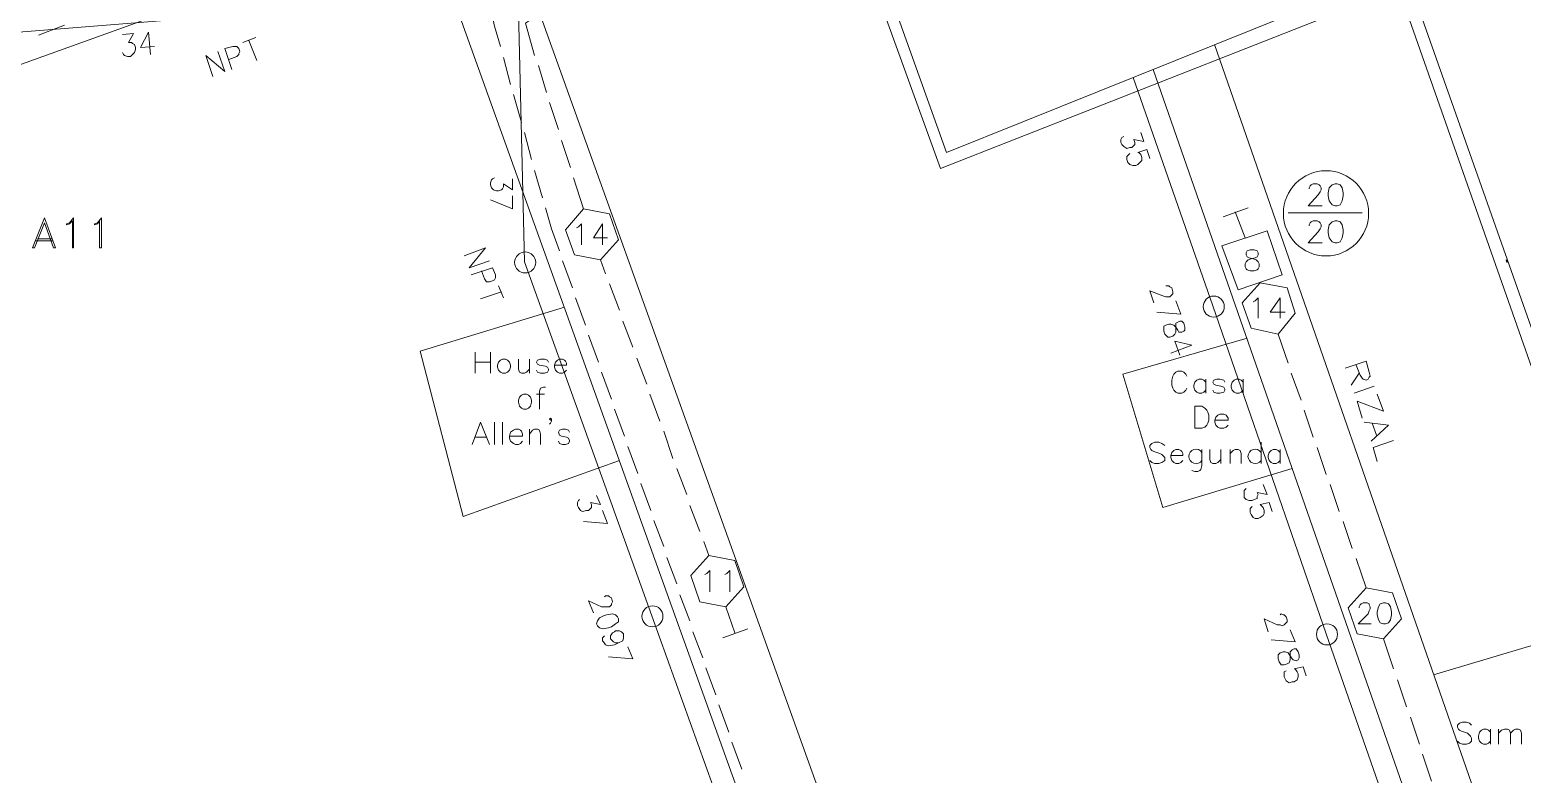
# Model space of a CAD drawing. Header units: millimetres. Extents: x 3.6 to 37.8, y 0.6 to 28.7.
# Drawn here: x 24.88 to 31.09, y 20.6 to 23.7 of the extents above; entities that cross this region are included whole.
import ezdxf

# ---------------------------------------------------------------- set-up
doc = ezdxf.new("R2010")
doc.units = ezdxf.units.MM
for name, color, linetype, true_color in [('PDF_Batangas$Geomap$Actives-LineExtender', 94, 'Continuous', 0x009500), ('PDF_Batangas$Geomap$Cable-565', 23, 'Continuous', 0xdd8a6e), ('PDF_Batangas$Geomap$LOTS', 254, 'Continuous', 0xdcdcdc), ('PDF_Batangas$Geomap$ROAD', 8, 'Continuous', 0x808080), ('PDF_Batangas$Geomap$SDU', 157, 'Continuous', 0x396472), ('PDF_Batangas$Geomap$Symbols-EndOfLine', 15, 'Continuous', 0x954a4a)]:
    doc.layers.add(name, color=color, linetype=linetype, true_color=true_color)
for name, color, linetype in [('PDF_Batangas$Geomap$BOUNDARY-NODE', 3, 'Continuous'), ('PDF_Batangas$Geomap$NAME-ROAD', 7, 'Continuous'), ('PDF_Batangas$Geomap$Passives-TapOffs', 7, 'Continuous'), ('PDF_Batangas$Geomap$POLE', 7, 'Continuous'), ('PDF_Batangas$Geomap$STRAND', 7, 'Continuous'), ('PDF_Batangas$Geomap$Symbols-SelfTerminating', 7, 'Continuous'), ('PDF_FRAME-TB', 7, 'Continuous')]:
    doc.layers.add(name, color=color, linetype=linetype)

msp = doc.modelspace()

# ---------------------------------------------------------------- hatches: boundary and pattern name
at = {"layer": 'PDF_Batangas$Geomap$BOUNDARY-NODE', "transparency": 33554559}
for points in [[(31.0279, 22.7303), (31.0235, 22.7426), (31.0169, 22.7401), (31.021, 22.7276)], [(31.0279, 22.7302), (31.0279, 22.7303), (31.021, 22.7276)]]:
    msp.add_hatch(color=256, dxfattribs=at).paths.add_polyline_path(points)

# ---------------------------------------------------------------- linework, layer by layer
at = {"layer": 'PDF_Batangas$Geomap$Actives-LineExtender', "lineweight": 9}
for points in [[(24.9408, 22.9151), (24.9866, 22.7901), (24.9783, 22.7901), (24.9408, 22.8943), (24.8991, 22.7901), (24.8907, 22.7901)], [(25.0574, 22.7901), (25.0574, 22.9026), (25.0449, 22.8901), (25.0324, 22.8859), (25.0324, 22.8901), (25.0449, 22.8943), (25.0616, 22.9151), (25.0616, 22.7901)], [(25.17, 22.7901), (25.17, 22.9026), (25.1616, 22.8901), (25.1491, 22.8859), (25.1491, 22.8901), (25.1616, 22.8943), (25.1783, 22.9151), (25.1783, 22.7901)]]:
    msp.add_lwpolyline(points, close=True, dxfattribs=at)
for points in [[(24.9741, 22.8192), (24.9032, 22.8192)], [(24.9699, 22.8276), (24.9116, 22.8276)]]:
    msp.add_lwpolyline(points, dxfattribs=at)
at = {"layer": 'PDF_Batangas$Geomap$BOUNDARY-NODE', "lineweight": 0}
msp.add_lwpolyline([(16.5246, 24.3841), (26.7411, 28.4328), (28.6664, 23.1193), (30.571, 23.8694), (32.0671, 19.6145), (30.025, 18.7185), (30.2146, 17.9288), (34.6967, 7.5935), (33.2319, 6.1433), (34.0758, 3.3657), (30.9523, 2.3301), (27.237, 7.9457), (12.4385, 6.5808), (10.3402, 10.2649), (8.817, 10.1232)], dxfattribs=at)
at = {"layer": 'PDF_Batangas$Geomap$Cable-565', "lineweight": 13}
for points in [[(26.8369, 23.6277), (26.8119, 23.7111), (26.7911, 23.8069)], [(27.0245, 23.7902), (27.0036, 23.7652), (26.9411, 23.7236), (26.9786, 23.5902)], [(24.9157, 23.6736), (25.0241, 23.7152)], [(26.8494, 23.5819), (26.8786, 23.4694)], [(27.0286, 23.436), (26.9953, 23.5485)], [(26.8911, 23.4277), (26.9244, 23.311)], [(27.0786, 23.2818), (27.0411, 23.3943)], [(26.937, 23.2693), (26.9661, 23.1568)], [(27.1287, 23.1235), (27.0911, 23.236)], [(26.9786, 23.111), (27.012, 22.9984)], [(27.1828, 22.9526), (27.1412, 23.0818)], [(27.0828, 22.7776), (27.0495, 22.8692), (27.0245, 22.9568)], [(27.0953, 22.7359), (27.137, 22.6234)], [(27.2745, 22.6817), (27.2537, 22.7401)], [(27.3329, 22.5317), (27.2912, 22.64)], [(27.1495, 22.5817), (27.1912, 22.4692)], [(27.387, 22.3775), (27.3454, 22.4858)], [(27.2037, 22.4275), (27.2453, 22.315)], [(30.0709, 22.4317), (30.1125, 22.3108)], [(27.4454, 22.2233), (27.4037, 22.3316)], [(27.2578, 22.2733), (27.2995, 22.1608)], [(30.125, 22.2691), (30.1667, 22.1566)], [(27.4996, 22.0691), (27.4579, 22.1816)], [(27.312, 22.1191), (27.3537, 22.0066)], [(30.1792, 22.1149), (30.2167, 22.0024)], [(27.5537, 21.9149), (27.5162, 22.0274)], [(27.3662, 21.9649), (27.4079, 21.8524)], [(30.2334, 21.9607), (30.2709, 21.8482)], [(27.6121, 21.7649), (27.5704, 21.8732)], [(27.4204, 21.8107), (27.462, 21.6982)], [(30.2876, 21.8066), (30.3251, 21.694)], [(27.6663, 21.6107), (27.6246, 21.719)], [(27.4746, 21.6565), (27.5162, 21.5482)], [(30.3417, 21.6524), (30.3792, 21.5398)], [(27.7038, 21.5107), (27.6829, 21.569)], [(27.5287, 21.5023), (27.5704, 21.394)], [(30.3959, 21.4982), (30.4376, 21.3773)], [(27.5829, 21.3481), (27.6246, 21.2398)], [(27.6371, 21.1939), (27.6788, 21.0856)], [(30.5084, 21.1648), (30.5501, 21.0397)], [(27.6913, 21.0439), (27.7329, 20.9314)], [(30.5668, 20.9939), (30.6043, 20.8814)], [(27.7454, 20.8897), (27.7871, 20.7772)], [(30.621, 20.8397), (30.6585, 20.7272)], [(27.7996, 20.7355), (27.8413, 20.623)], [(30.671, 20.6855), (30.7085, 20.573)]]:
    msp.add_lwpolyline(points, dxfattribs=at)
at = {"layer": 'PDF_Batangas$Geomap$LOTS', "lineweight": 0}
for points in [[(27.3329, 21.9066), (26.6827, 21.6732), (26.5035, 22.3608), (27.1036, 22.5442)], [(30.1292, 21.8732), (29.5916, 21.7107), (29.4249, 22.265), (29.9417, 22.415)], [(30.7168, 21.0147), (31.3586, 21.2064), (31.5711, 20.498)]]:
    msp.add_lwpolyline(points, dxfattribs=at)
at = {"layer": 'PDF_Batangas$Geomap$NAME-ROAD', "lineweight": 9}
for points in [[(30.3501, 22.29), (30.4376, 22.3191), (30.4501, 22.2733), (30.4543, 22.2566), (30.4501, 22.2525), (30.4459, 22.2441), (30.4376, 22.24), (30.4251, 22.2441), (30.4209, 22.2483), (30.4126, 22.2608), (30.3959, 22.3025)], [(30.3751, 22.2191), (30.4084, 22.2691)], [(30.3876, 22.1858), (30.4709, 22.215)], [(30.4209, 22.0816), (30.4001, 22.1524), (30.5084, 22.1108), (30.4834, 22.1816)], [(30.4293, 22.0649), (30.5293, 22.0524), (30.4584, 21.9858)], [(30.4793, 22.0108), (30.4626, 22.0608)], [(30.4834, 21.9024), (30.4668, 21.9607), (30.5501, 21.9899)]]:
    msp.add_lwpolyline(points, dxfattribs=at)
at = {"layer": 'PDF_Batangas$Geomap$Passives-TapOffs', "lineweight": 9}
for points in [[(27.1078, 22.8651), (27.1828, 22.9526), (27.2912, 22.9318), (27.3287, 22.8234), (27.2537, 22.7401), (27.1453, 22.7609)], [(30.025, 22.8609), (30.0875, 22.6775), (29.9042, 22.615), (29.8375, 22.7984)], [(29.9542, 22.7817), (29.9708, 22.7817), (29.9833, 22.7776), (29.9875, 22.7692), (29.9875, 22.7609), (29.9833, 22.7526), (29.975, 22.7484), (29.9583, 22.7442), (29.9458, 22.7401), (29.9375, 22.7317), (29.9333, 22.7234), (29.9333, 22.7109), (29.9375, 22.7025), (29.9417, 22.6984), (29.9542, 22.6942), (29.9708, 22.6942), (29.9833, 22.6984), (29.9875, 22.7025), (29.9917, 22.7109), (29.9917, 22.7234), (29.9875, 22.7317), (29.9792, 22.7401), (29.9667, 22.7442), (29.95, 22.7484), (29.9417, 22.7526), (29.9375, 22.7609), (29.9375, 22.7692), (29.9417, 22.7776)], [(29.9208, 22.5609), (29.9958, 22.6442), (30.1084, 22.6234), (30.1417, 22.5192), (30.0709, 22.4317), (29.9583, 22.4567)], [(27.6287, 21.4273), (27.7038, 21.5107), (27.8121, 21.4898), (27.8496, 21.3815), (27.7746, 21.2981), (27.6663, 21.319)], [(30.3626, 21.294), (30.4376, 21.3773), (30.5459, 21.3565), (30.5835, 21.2481), (30.5084, 21.1648), (30.4001, 21.1856)], [(30.5084, 21.3148), (30.5168, 21.3148), (30.5293, 21.3106), (30.5376, 21.2981), (30.5418, 21.2773), (30.5418, 21.2648), (30.5376, 21.2439), (30.5293, 21.2314), (30.5168, 21.2273), (30.5084, 21.2273), (30.4959, 21.2314), (30.4876, 21.2439), (30.4834, 21.2648), (30.4834, 21.2773), (30.4876, 21.2981), (30.4959, 21.3106)]]:
    msp.add_lwpolyline(points, close=True, dxfattribs=at)
for points in [[(27.1537, 22.8734), (27.162, 22.8776), (27.1745, 22.8901), (27.1745, 22.8026)], [(27.2828, 22.8317), (27.2245, 22.8317), (27.262, 22.8901), (27.262, 22.8026)], [(29.9667, 22.565), (29.975, 22.5692), (29.9875, 22.5817), (29.9875, 22.4983)], [(30.1, 22.5234), (30.0375, 22.5234), (30.0792, 22.5817), (30.0792, 22.4983)], [(27.6871, 21.4315), (27.6954, 21.4357), (27.7079, 21.4482), (27.7079, 21.3606)], [(27.7704, 21.4315), (27.7788, 21.4357), (27.7913, 21.4482), (27.7913, 21.3606)], [(30.4084, 21.294), (30.4084, 21.2981), (30.4126, 21.3065), (30.4168, 21.3106), (30.4251, 21.3148), (30.4418, 21.3148), (30.4501, 21.3106), (30.4501, 21.3065), (30.4543, 21.2981), (30.4543, 21.2898), (30.4501, 21.2815), (30.4459, 21.269), (30.4043, 21.2273), (30.4584, 21.2273)]]:
    msp.add_lwpolyline(points, dxfattribs=at)
at = {"layer": 'PDF_Batangas$Geomap$POLE', "lineweight": 0}
for points in [[(25.8201, 23.6652), (25.7659, 23.6444)], [(25.8242, 23.5694), (25.7909, 23.6527)], [(25.6409, 23.5027), (25.6117, 23.5902), (25.6909, 23.5235), (25.6617, 23.6069)], [(25.7201, 23.5319), (25.6909, 23.6194), (25.7242, 23.6277), (25.7409, 23.6277), (25.7492, 23.6194), (25.7534, 23.6069), (25.7492, 23.5985), (25.7492, 23.5944), (25.7409, 23.586), (25.7076, 23.5735)], [(26.6869, 22.7567), (26.7744, 22.7901), (26.7077, 22.7067), (26.7911, 22.7359)], [(26.7161, 22.6775), (26.8036, 22.7067), (26.8161, 22.6775), (26.8161, 22.665), (26.8119, 22.6567), (26.8036, 22.6525), (26.7911, 22.6484), (26.7786, 22.6484), (26.7703, 22.6609), (26.7578, 22.6942)], [(26.7536, 22.5775), (26.8411, 22.6067)], [(26.8494, 22.5817), (26.8286, 22.6317)], [(29.6041, 22.6317), (29.6166, 22.6317), (29.6208, 22.6275), (29.6291, 22.6234), (29.6333, 22.6067), (29.6333, 22.5984), (29.6208, 22.5859), (29.6041, 22.5859), (29.5916, 22.59), (29.5374, 22.6109), (29.5541, 22.5609)], [(29.6458, 22.5692), (29.6666, 22.515), (29.5666, 22.5234)], [(29.6625, 22.3442), (29.6416, 22.4025), (29.7125, 22.3858), (29.6249, 22.3525)], [(27.2703, 21.3398), (27.2745, 21.344), (27.287, 21.344), (27.2912, 21.3398), (27.2995, 21.3356), (27.3037, 21.319), (27.2995, 21.3106), (27.2995, 21.3065), (27.2912, 21.2981), (27.2578, 21.2981), (27.2037, 21.3231), (27.2245, 21.2731)], [(30.0792, 21.2648), (30.0834, 21.269), (30.0917, 21.2648), (30.0959, 21.2648), (30.1042, 21.2565), (30.1084, 21.2439), (30.1084, 21.2356), (30.0959, 21.2231), (30.0875, 21.2189), (30.0792, 21.2231), (30.0667, 21.2231), (30.0125, 21.2481), (30.0292, 21.1939)], [(27.3287, 21.1481), (27.312, 21.1398), (27.287, 21.1356), (27.2745, 21.1398), (27.2662, 21.1523), (27.262, 21.1564), (27.262, 21.1689), (27.2703, 21.1773)], [(30.1209, 21.2023), (30.1417, 21.1523), (30.0417, 21.1606)], [(27.3662, 21.1314), (27.387, 21.0814), (27.287, 21.0898)], [(30.1042, 21.0314), (30.0959, 21.0272), (30.0959, 21.0064), (30.1042, 20.9897), (30.1167, 20.9814), (30.1292, 20.9856), (30.1375, 20.9856), (30.15, 20.9939), (30.1542, 21.0064), (30.1542, 21.0189), (30.15, 21.0272), (30.1417, 21.0397), (30.1375, 21.0397), (30.175, 21.0481), (30.1875, 21.0106)]]:
    msp.add_lwpolyline(points, dxfattribs=at)
for points in [[(29.6791, 22.4775), (29.6833, 22.4608), (29.6833, 22.4483), (29.6791, 22.4442), (29.6708, 22.44), (29.6583, 22.44), (29.6541, 22.4483), (29.6458, 22.4608), (29.6374, 22.4692), (29.6249, 22.4733), (29.6166, 22.4733), (29.6041, 22.4692), (29.5958, 22.465), (29.5958, 22.4442), (29.5999, 22.4317), (29.6124, 22.4192), (29.6208, 22.4192), (29.6333, 22.4233), (29.6416, 22.4317), (29.6458, 22.44), (29.6458, 22.4775), (29.6625, 22.4858), (29.6708, 22.4858)], [(27.3245, 21.2565), (27.3287, 21.2481), (27.3287, 21.2356), (27.3162, 21.2273), (27.2995, 21.2148), (27.287, 21.2106), (27.262, 21.2064), (27.2495, 21.2106), (27.2412, 21.2189), (27.237, 21.2273), (27.2412, 21.2398), (27.2495, 21.2523), (27.2662, 21.2606), (27.2787, 21.2648), (27.3037, 21.269), (27.3162, 21.2648)], [(27.3162, 21.1481), (27.3079, 21.1523), (27.2954, 21.1648), (27.2954, 21.1773), (27.3037, 21.1898), (27.312, 21.1939), (27.3162, 21.1981), (27.3329, 21.1981), (27.3412, 21.1939), (27.3495, 21.1856), (27.3495, 21.1689), (27.3454, 21.1564), (27.3287, 21.1481)], [(30.1542, 21.1106), (30.1584, 21.0981), (30.1584, 21.0856), (30.1542, 21.0773), (30.1459, 21.0731), (30.1334, 21.0773), (30.1292, 21.0814), (30.1125, 21.1064), (30.1, 21.1106), (30.0917, 21.1106), (30.0792, 21.1064), (30.0709, 21.0981), (30.0709, 21.0814), (30.075, 21.0689), (30.0834, 21.0564), (30.0959, 21.0564), (30.1084, 21.0606), (30.1167, 21.0647), (30.1209, 21.0773), (30.1209, 21.1106), (30.1292, 21.1189), (30.1375, 21.1231), (30.1459, 21.1231)]]:
    msp.add_lwpolyline(points, close=True, dxfattribs=at)
for centre in [(26.9401, 22.7294), (29.8032, 22.546), (27.4693, 21.2582), (30.2741, 21.1832)]:
    msp.add_circle(centre, 0.0438, dxfattribs=at)
at = {"layer": 'PDF_Batangas$Geomap$ROAD', "lineweight": 0}
for points in [[(28.5247, 19.5228), (25.4674, 28.033)], [(26.4369, 24.1278), (23.6572, 23.1276)], [(29.8062, 23.6348), (30.9419, 20.373)], [(29.5511, 23.5321), (30.6835, 20.2813)]]:
    msp.add_lwpolyline(points, dxfattribs=at)
msp.add_lwpolyline([(23.3821, 17.6266), (28.17, 19.3024, 0.416434), (28.2247, 19.4186), (26.5535, 24.0736)], format="xyb", dxfattribs=at)
at = {"layer": 'PDF_Batangas$Geomap$SDU', "lineweight": 0}
for points in [[(26.7327, 22.2691), (26.7327, 22.3567)], [(26.7953, 22.2691), (26.7953, 22.3567)], [(26.7953, 22.315), (26.7327, 22.315)], [(26.9578, 22.2858), (26.9453, 22.2733), (26.937, 22.2691), (26.9244, 22.2691), (26.9161, 22.2733), (26.9119, 22.2858), (26.9119, 22.3275)], [(26.9578, 22.2691), (26.9578, 22.3275)], [(26.987, 22.2816), (26.9911, 22.2733), (27.0036, 22.2691), (27.0203, 22.2691), (27.0328, 22.2733), (27.037, 22.2816), (27.037, 22.2858), (27.0328, 22.2941), (27.0245, 22.2983), (26.9995, 22.3025), (26.9911, 22.3066), (26.987, 22.315), (26.9911, 22.3233), (27.0036, 22.3275), (27.0203, 22.3275), (27.0328, 22.3233), (27.037, 22.315)], [(27.112, 22.2816), (27.1036, 22.2733), (27.0953, 22.2691), (27.0828, 22.2691), (27.0745, 22.2733), (27.0661, 22.2816), (27.062, 22.2941), (27.062, 22.3025), (27.0661, 22.315), (27.0745, 22.3233), (27.0828, 22.3275), (27.0953, 22.3275), (27.1036, 22.3233), (27.1078, 22.3191), (27.112, 22.3108), (27.112, 22.3025), (27.062, 22.3025)], [(29.6916, 22.2066), (29.6875, 22.1983), (29.6791, 22.19), (29.6708, 22.1858), (29.6541, 22.1858), (29.6458, 22.19), (29.6374, 22.1983), (29.6333, 22.2066), (29.6291, 22.2191), (29.6291, 22.24), (29.6333, 22.2566), (29.6374, 22.265), (29.6458, 22.2733), (29.6541, 22.2775), (29.6708, 22.2775), (29.6791, 22.2733), (29.6875, 22.265), (29.6916, 22.2566)], [(29.7708, 22.1983), (29.7625, 22.19), (29.7541, 22.1858), (29.7416, 22.1858), (29.7333, 22.19), (29.725, 22.1983), (29.7208, 22.2108), (29.7208, 22.2191), (29.725, 22.2316), (29.7333, 22.24), (29.7416, 22.2441), (29.7541, 22.2441), (29.7625, 22.24), (29.7708, 22.2316)], [(29.7708, 22.1858), (29.7708, 22.2441)], [(29.8, 22.1983), (29.8041, 22.19), (29.8166, 22.1858), (29.8291, 22.1858), (29.8458, 22.19), (29.85, 22.1983), (29.85, 22.2025), (29.8458, 22.2108), (29.8333, 22.215), (29.8125, 22.2191), (29.8041, 22.2233), (29.8, 22.2316), (29.8041, 22.24), (29.8166, 22.2441), (29.8291, 22.2441), (29.8458, 22.24), (29.85, 22.2316)], [(29.925, 22.1983), (29.9167, 22.19), (29.9083, 22.1858), (29.8958, 22.1858), (29.8875, 22.19), (29.8792, 22.1983), (29.875, 22.2108), (29.875, 22.2191), (29.8792, 22.2316), (29.8875, 22.24), (29.8958, 22.2441), (29.9083, 22.2441), (29.9167, 22.24), (29.925, 22.2316)], [(29.925, 22.1858), (29.925, 22.2441)], [(27.0203, 22.1816), (26.987, 22.1816)], [(26.9995, 22.1191), (26.9995, 22.1941), (27.0036, 22.2066), (27.0161, 22.2108), (27.0245, 22.2108)], [(29.8625, 22.0524), (29.8542, 22.0441), (29.8458, 22.0399), (29.8291, 22.0399), (29.8208, 22.0441), (29.8125, 22.0524), (29.8083, 22.0649), (29.8083, 22.0733), (29.8125, 22.0858), (29.8208, 22.0941), (29.8291, 22.0983), (29.8458, 22.0983), (29.8542, 22.0941), (29.8583, 22.0899), (29.8625, 22.0816), (29.8625, 22.0733), (29.8083, 22.0733)], [(26.7202, 21.9732), (26.7536, 22.0649), (26.7911, 21.9732)], [(26.8119, 21.9732), (26.8119, 22.0649)], [(26.8453, 21.9732), (26.8453, 22.0649)], [(26.9286, 21.9858), (26.9203, 21.9774), (26.9119, 21.9732), (26.8994, 21.9732), (26.8911, 21.9774), (26.8786, 21.9858), (26.8744, 21.9983), (26.8744, 22.0066), (26.8786, 22.0233), (26.8911, 22.0316), (26.8994, 22.0358), (26.9119, 22.0358), (26.9203, 22.0316), (26.9244, 22.0274), (26.9286, 22.0149), (26.9286, 22.0066), (26.8744, 22.0066)], [(26.9578, 21.9732), (26.9578, 22.0358)], [(26.9578, 22.0149), (26.9703, 22.0316), (26.9786, 22.0358), (26.9911, 22.0358), (26.9995, 22.0316), (27.0036, 22.0149), (27.0036, 21.9732)], [(27.0495, 22.0774), (27.0495, 22.0691), (27.0453, 22.0608), (27.0411, 22.0566)], [(27.0786, 21.9858), (27.0828, 21.9774), (27.0953, 21.9732), (27.1078, 21.9732), (27.1203, 21.9774), (27.1245, 21.9858), (27.1245, 21.9899), (27.1203, 21.9983), (27.112, 22.0024), (27.0911, 22.0066), (27.0828, 22.0108), (27.0786, 22.0233), (27.0828, 22.0316), (27.0953, 22.0358), (27.1078, 22.0358), (27.1203, 22.0316), (27.1245, 22.0233)], [(26.7786, 22.0024), (26.7327, 22.0024)], [(29.5374, 21.9066), (29.5458, 21.8982), (29.5583, 21.8941), (29.5749, 21.8941), (29.5874, 21.8982), (29.5999, 21.9066), (29.5999, 21.9191), (29.5874, 21.9316), (29.5791, 21.9357), (29.5541, 21.9441), (29.5458, 21.9482), (29.5416, 21.9524), (29.5374, 21.9607), (29.5374, 21.9691), (29.5458, 21.9774), (29.5583, 21.9816), (29.5749, 21.9816), (29.5874, 21.9774), (29.5999, 21.9691)], [(30, 21.8941), (30, 21.9816)], [(29.675, 21.9066), (29.6666, 21.8982), (29.6583, 21.8941), (29.6458, 21.8941), (29.6374, 21.8982), (29.6291, 21.9066), (29.6249, 21.9191), (29.6249, 21.9274), (29.6291, 21.9399), (29.6374, 21.9482), (29.6458, 21.9524), (29.6583, 21.9524), (29.6666, 21.9482), (29.6708, 21.9441), (29.675, 21.9357), (29.675, 21.9274), (29.6249, 21.9274)], [(29.7541, 21.9524), (29.7541, 21.8857), (29.75, 21.8691), (29.7458, 21.8649), (29.7375, 21.8607), (29.725, 21.8607), (29.7125, 21.8649)], [(29.8333, 21.9107), (29.8208, 21.8982), (29.8125, 21.8941), (29.8, 21.8941), (29.7916, 21.8982), (29.7875, 21.9107), (29.7875, 21.9524)], [(29.8333, 21.8941), (29.8333, 21.9524)], [(29.8708, 21.8941), (29.8708, 21.9524)], [(29.8708, 21.9357), (29.8833, 21.9482), (29.8917, 21.9524), (29.9042, 21.9524), (29.9125, 21.9482), (29.9167, 21.9357), (29.9167, 21.8941)], [(30.0792, 21.9066), (30.0709, 21.8982), (30.0625, 21.8941), (30.05, 21.8941), (30.0417, 21.8982), (30.0334, 21.9066), (30.0292, 21.9191), (30.0292, 21.9274), (30.0334, 21.9399), (30.0417, 21.9482), (30.05, 21.9524), (30.0625, 21.9524), (30.0709, 21.9482), (30.0792, 21.9399)], [(30.0792, 21.8941), (30.0792, 21.9524)], [(30.8168, 20.7397), (30.8252, 20.7314), (30.8377, 20.7272), (30.8543, 20.7272), (30.8668, 20.7314), (30.8752, 20.7397), (30.8752, 20.7522), (30.871, 20.7605), (30.8585, 20.773), (30.8335, 20.7814), (30.8252, 20.7855), (30.821, 20.7897), (30.8168, 20.798), (30.8168, 20.8064), (30.8252, 20.8147), (30.8377, 20.8189), (30.8543, 20.8189), (30.8668, 20.8147), (30.8752, 20.8064)], [(30.9544, 20.7397), (30.946, 20.7314), (30.9377, 20.7272), (30.9252, 20.7272), (30.9168, 20.7314), (30.9085, 20.7397), (30.9043, 20.7522), (30.9043, 20.7605), (30.9085, 20.7772), (30.9168, 20.7855), (30.9252, 20.7897), (30.9377, 20.7897), (30.946, 20.7855), (30.9544, 20.7772)], [(30.9544, 20.7272), (30.9544, 20.7897)], [(30.9877, 20.7272), (30.9877, 20.7897)], [(30.9877, 20.773), (31.0002, 20.7855), (31.0127, 20.7897), (31.0252, 20.7897), (31.0335, 20.7855), (31.0377, 20.773), (31.0377, 20.7272)], [(31.0377, 20.773), (31.0502, 20.7855), (31.0585, 20.7897), (31.071, 20.7897), (31.0794, 20.7855), (31.0835, 20.773), (31.0835, 20.7272)]]:
    msp.add_lwpolyline(points, dxfattribs=at)
for points in [[(26.8453, 22.3275), (26.8578, 22.3275), (26.8661, 22.3233), (26.8744, 22.315), (26.8786, 22.3025), (26.8786, 22.2941), (26.8744, 22.2816), (26.8661, 22.2733), (26.8578, 22.2691), (26.8453, 22.2691), (26.8369, 22.2733), (26.8286, 22.2816), (26.8244, 22.2941), (26.8244, 22.3025), (26.8286, 22.315), (26.8369, 22.3233)], [(26.9328, 22.1816), (26.9453, 22.1816), (26.9536, 22.1775), (26.962, 22.1691), (26.9661, 22.1566), (26.9661, 22.1483), (26.962, 22.1316), (26.9536, 22.1233), (26.9453, 22.1191), (26.9328, 22.1191), (26.9244, 22.1233), (26.9161, 22.1316), (26.9119, 22.1483), (26.9119, 22.1566), (26.9161, 22.1691), (26.9244, 22.1775)], [(29.725, 22.1316), (29.7541, 22.1316), (29.7666, 22.1233), (29.775, 22.1149), (29.7791, 22.1066), (29.7833, 22.0941), (29.7833, 22.0733), (29.7791, 22.0608), (29.775, 22.0524), (29.7666, 22.0441), (29.7541, 22.0399), (29.725, 22.0399)], [(27.0453, 22.0733), (27.0411, 22.0774), (27.0453, 22.0816), (27.0495, 22.0774)]]:
    msp.add_lwpolyline(points, close=True, dxfattribs=at)
for centre in [(29.7295, 21.9232), (29.9753, 21.9232)]:
    msp.add_arc(centre, 0.0298, 34.03213, 325.96787, dxfattribs=at)
at = {"layer": 'PDF_Batangas$Geomap$STRAND', "color": 254, "lineweight": 0, "true_color": 0xdcdcdc}
for points in [[(23.1821, 23.2443), (24.2948, 23.6444), (25.6659, 23.7527), (26.3452, 24.382), (26.8994, 24.2945), (26.937, 22.7317), (27.4662, 21.2606), (28.008, 19.752), (28.3997, 19.0019)], [(29.4686, 23.4989), (29.8, 22.5484), (30.2709, 21.1856), (30.746, 19.8229), (31.0107, 19.0661)]]:
    msp.add_lwpolyline(points, dxfattribs=at)
at = {"layer": 'PDF_Batangas$Geomap$STRAND', "lineweight": 0}
for points in [[(25.2658, 23.6777), (25.3117, 23.6819), (25.2908, 23.6444), (25.3033, 23.6444), (25.3075, 23.6402), (25.3158, 23.6361), (25.32, 23.6236), (25.32, 23.6152), (25.3158, 23.6027), (25.2992, 23.586), (25.2866, 23.586), (25.2741, 23.5902), (25.27, 23.5944), (25.2658, 23.6027)], [(25.3992, 23.6277), (25.3408, 23.6236), (25.3742, 23.6861), (25.3825, 23.5944)], [(29.4999, 23.2693), (29.5124, 23.2318), (29.4707, 23.2401), (29.4749, 23.2276), (29.4749, 23.2193), (29.4624, 23.2068), (29.4541, 23.2068), (29.4416, 23.2026), (29.4291, 23.211), (29.4207, 23.2193), (29.4166, 23.2276), (29.4166, 23.2401), (29.4207, 23.2485), (29.4291, 23.2527)], [(29.4541, 23.1818), (29.4416, 23.1693), (29.4416, 23.1568), (29.4457, 23.1443), (29.4541, 23.136), (29.4666, 23.1318), (29.4791, 23.1318), (29.4874, 23.136), (29.5041, 23.1526), (29.5041, 23.1651), (29.4999, 23.1776), (29.4916, 23.186), (29.4874, 23.186), (29.5249, 23.1985), (29.5374, 23.161)], [(26.8869, 23.0776), (26.8869, 23.0318), (26.8494, 23.0568), (26.8494, 23.0443), (26.8453, 23.0359), (26.8411, 23.0318), (26.8286, 23.0276), (26.8203, 23.0276), (26.8078, 23.0318), (26.7994, 23.0401), (26.7953, 23.0526), (26.7953, 23.0609), (26.7994, 23.0735), (26.8036, 23.0776), (26.8119, 23.0818)], [(26.8869, 23.0068), (26.8869, 22.9526), (26.7953, 22.9901)], [(30.0083, 21.8066), (30.025, 21.7649), (29.9833, 21.7732), (29.9875, 21.7649), (29.9833, 21.7565), (29.9833, 21.7482), (29.9708, 21.744), (29.9625, 21.7399), (29.95, 21.7399), (29.9375, 21.744), (29.9292, 21.7524), (29.9292, 21.7815), (29.9375, 21.7899)], [(27.237, 21.7607), (27.2537, 21.7232), (27.212, 21.7315), (27.2162, 21.7232), (27.2162, 21.7107), (27.2037, 21.6982), (27.1953, 21.6982), (27.1787, 21.694), (27.1703, 21.6982), (27.162, 21.7107), (27.1578, 21.719), (27.1578, 21.7315), (27.162, 21.7399), (27.1662, 21.744)], [(29.9625, 21.7149), (29.9542, 21.7065), (29.9542, 21.6899), (29.9583, 21.6815), (29.9667, 21.669), (29.975, 21.6649), (29.9875, 21.6649), (29.9958, 21.669), (30.0083, 21.6774), (30.0125, 21.6857), (30.0125, 21.6982), (30.0083, 21.7107), (29.9958, 21.7232), (30.0334, 21.7315), (30.0459, 21.694)], [(27.262, 21.6982), (27.2828, 21.644), (27.1828, 21.6524)]]:
    msp.add_lwpolyline(points, dxfattribs=at)
at = {"layer": 'PDF_Batangas$Geomap$Symbols-EndOfLine', "lineweight": 0}
for points in [[(30.2, 23.0359), (30.2, 23.0401), (30.2042, 23.0484), (30.2084, 23.0526), (30.2167, 23.0568), (30.2334, 23.0568), (30.2417, 23.0526), (30.2459, 23.0484), (30.2501, 23.0401), (30.2501, 23.0318), (30.2459, 23.0234), (30.2376, 23.0109), (30.1959, 22.9651), (30.2542, 22.9651)], [(30.4209, 22.9359), (30.1125, 22.9359)], [(30.2, 22.8817), (30.2, 22.8859), (30.2042, 22.8943), (30.2084, 22.8984), (30.2167, 22.9026), (30.2334, 22.9026), (30.2417, 22.8984), (30.2459, 22.8943), (30.2501, 22.8859), (30.2501, 22.8776), (30.2459, 22.8692), (30.2376, 22.8567), (30.1959, 22.8109), (30.2542, 22.8109)]]:
    msp.add_lwpolyline(points, dxfattribs=at)
for points in [[(30.3084, 23.0568), (30.3167, 23.0568), (30.3292, 23.0526), (30.3376, 23.0401), (30.3417, 23.0193), (30.3417, 23.0068), (30.3376, 22.9859), (30.3292, 22.9693), (30.3167, 22.9651), (30.3084, 22.9651), (30.2959, 22.9693), (30.2834, 22.9859), (30.2792, 23.0068), (30.2792, 23.0193), (30.2834, 23.0401), (30.2959, 23.0526)], [(30.3084, 22.9026), (30.3167, 22.9026), (30.3292, 22.8984), (30.3376, 22.8859), (30.3417, 22.8651), (30.3417, 22.8526), (30.3376, 22.8317), (30.3292, 22.8151), (30.3167, 22.8109), (30.3084, 22.8109), (30.2959, 22.8151), (30.2834, 22.8317), (30.2792, 22.8526), (30.2792, 22.8651), (30.2834, 22.8859), (30.2959, 22.8984)]]:
    msp.add_lwpolyline(points, close=True, dxfattribs=at)
msp.add_circle((30.27, 22.9336), 0.1771, dxfattribs=at)
at = {"layer": 'PDF_Batangas$Geomap$Symbols-SelfTerminating', "lineweight": 9}
for points in [[(29.8417, 22.9193), (29.9458, 22.9568)], [(29.8917, 22.9401), (29.9333, 22.8317)], [(27.8121, 21.1898), (27.7746, 21.2981)], [(27.8663, 21.2064), (27.7621, 21.1689)]]:
    msp.add_lwpolyline(points, dxfattribs=at)
at = {"layer": 'PDF_FRAME-TB', "color": 254, "lineweight": 0, "true_color": 0xdcdcdc}
msp.add_lwpolyline([(30.9502, 2.2738), (34.1299, 3.3448), (33.2673, 6.137), (34.7425, 7.5748), (30.2667, 17.9267), (30.1209, 18.6643), (32.1421, 19.577), (30.596, 23.9528), (28.6914, 23.186), (26.7786, 28.5286), (16.2267, 24.5362), (18.823, 17.7391), (8.7336, 13.43), (7.3167, 12.6507), (8.7336, 9.9585), (10.2381, 10.1377), (12.2634, 6.4204), (27.1453, 7.8498)], close=True, dxfattribs=at)

doc.saveas('drawing.dxf')
